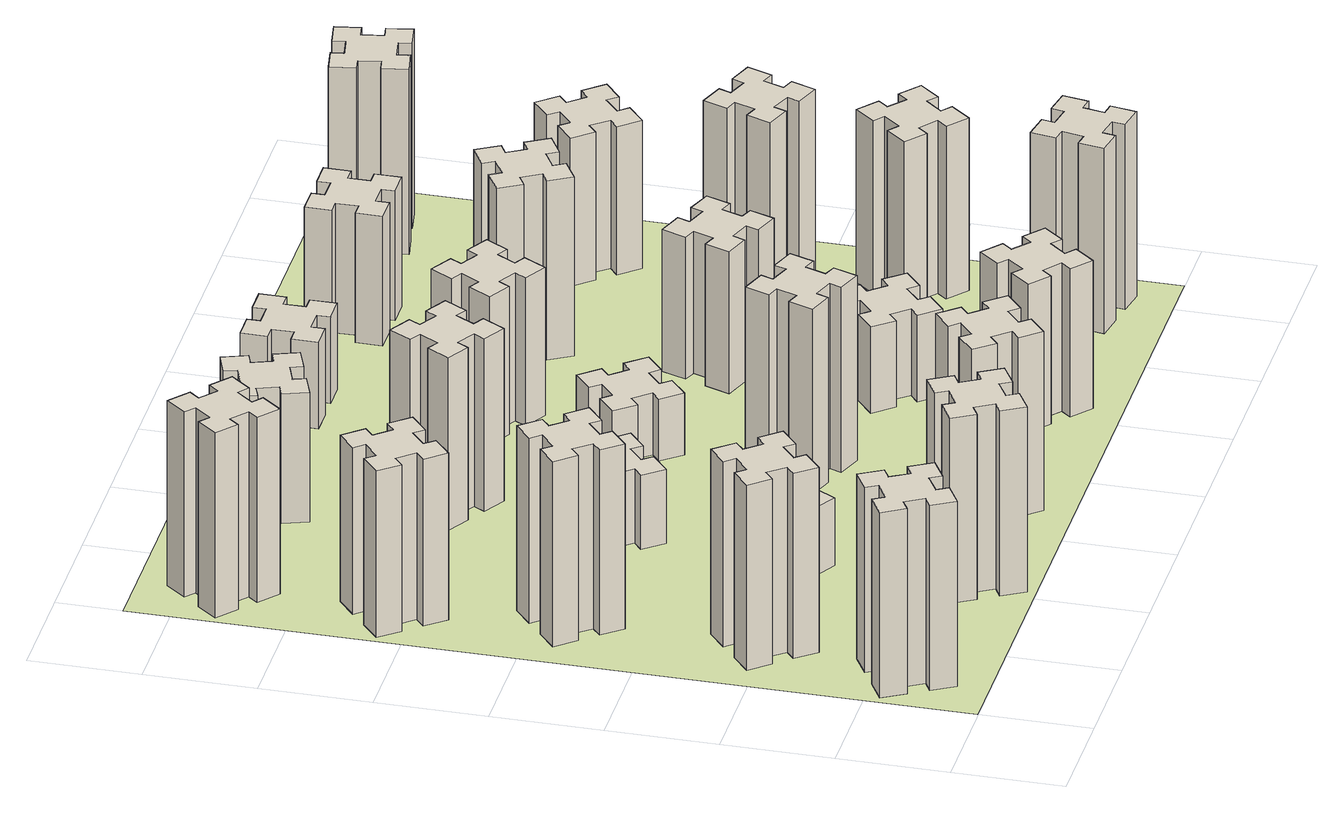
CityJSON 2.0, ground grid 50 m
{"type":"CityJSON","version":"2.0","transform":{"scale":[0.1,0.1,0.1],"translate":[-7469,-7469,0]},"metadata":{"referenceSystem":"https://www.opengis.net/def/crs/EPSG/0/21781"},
"CityObjects":{
"building1":{"type":"Building","attributes":{"class":"1000","function":"1000","usage":"1000","yearOfConstruction":2016,"roofType":"1000","measuredHeight":90,"storeysAboveGround":30,"storeysBelowGround":0},"geometry":[{"type":"Solid","lod":"1","boundaries":[[[[0,1,2,3,4,5,6,7,8,9,10,11,12,13,14,15,16,17,18,19]],[[17,16,20,21]],[[16,15,22,20]],[[15,14,23,22]],[[14,13,24,23]],[[13,12,25,24]],[[12,11,26,25]],[[11,10,27,26]],[[10,9,28,27]],[[9,8,29,28]],[[8,7,30,29]],[[7,6,31,30]],[[6,5,32,31]],[[5,4,33,32]],[[4,3,34,33]],[[3,2,35,34]],[[2,1,36,35]],[[1,0,37,36]],[[0,19,38,37]],[[19,18,39,38]],[[18,17,21,39]],[[24,25,26,27,28,29,30,31,32,33,34,35,36,37,38,39,21,20,22,23]]]]}]},
"building2":{"type":"Building","attributes":{"class":"1000","function":"1000","usage":"1000","yearOfConstruction":2016,"roofType":"1000","measuredHeight":90,"storeysAboveGround":30,"storeysBelowGround":0},"geometry":[{"type":"Solid","lod":"1","boundaries":[[[[40,41,42,43,44,45,46,47,48,49,50,51,52,53,54,55,56,57,58,59]],[[57,56,60,61]],[[56,55,62,60]],[[55,54,63,62]],[[54,53,64,63]],[[53,52,65,64]],[[52,51,66,65]],[[51,50,67,66]],[[50,49,68,67]],[[49,48,69,68]],[[48,47,70,69]],[[47,46,71,70]],[[46,45,72,71]],[[45,44,73,72]],[[44,43,74,73]],[[43,42,75,74]],[[42,41,76,75]],[[41,40,77,76]],[[40,59,78,77]],[[59,58,79,78]],[[58,57,61,79]],[[64,65,66,67,68,69,70,71,72,73,74,75,76,77,78,79,61,60,62,63]]]]}]},
"building3":{"type":"Building","attributes":{"class":"1000","function":"1000","usage":"1000","yearOfConstruction":2016,"roofType":"1000","measuredHeight":90,"storeysAboveGround":30,"storeysBelowGround":0},"geometry":[{"type":"Solid","lod":"1","boundaries":[[[[80,81,82,83,84,85,86,87,88,89,90,91,92,93,94,95,96,97,98,99]],[[97,96,100,101]],[[96,95,102,100]],[[95,94,103,102]],[[94,93,104,103]],[[93,92,105,104]],[[92,91,106,105]],[[91,90,107,106]],[[90,89,108,107]],[[89,88,109,108]],[[88,87,110,109]],[[87,86,111,110]],[[86,85,112,111]],[[85,84,113,112]],[[84,83,114,113]],[[83,82,115,114]],[[82,81,116,115]],[[81,80,117,116]],[[80,99,118,117]],[[99,98,119,118]],[[98,97,101,119]],[[104,105,106,107,108,109,110,111,112,113,114,115,116,117,118,119,101,100,102,103]]]]}]},
"building4":{"type":"Building","attributes":{"class":"1000","function":"1000","usage":"1000","yearOfConstruction":2016,"roofType":"1000","measuredHeight":81,"storeysAboveGround":30,"storeysBelowGround":0},"geometry":[{"type":"Solid","lod":"1","boundaries":[[[[120,121,122,123,124,125,126,127,128,129,130,131,132,133,134,135,136,137,138,139]],[[137,136,140,141]],[[136,135,142,140]],[[135,134,143,142]],[[134,133,144,143]],[[133,132,145,144]],[[132,131,146,145]],[[131,130,147,146]],[[130,129,148,147]],[[129,128,149,148]],[[128,127,150,149]],[[127,126,151,150]],[[126,125,152,151]],[[125,124,153,152]],[[124,123,154,153]],[[123,122,155,154]],[[122,121,156,155]],[[121,120,157,156]],[[120,139,158,157]],[[139,138,159,158]],[[138,137,141,159]],[[144,145,146,147,148,149,150,151,152,153,154,155,156,157,158,159,141,140,142,143]]]]}]},
"building5":{"type":"Building","attributes":{"class":"1000","function":"1000","usage":"1000","yearOfConstruction":2016,"roofType":"1000","measuredHeight":90,"storeysAboveGround":30,"storeysBelowGround":0},"geometry":[{"type":"Solid","lod":"1","boundaries":[[[[160,161,162,163,164,165,166,167,168,169,170,171,172,173,174,175,176,177,178,179]],[[177,176,180,181]],[[176,175,182,180]],[[175,174,183,182]],[[174,173,184,183]],[[173,172,185,184]],[[172,171,186,185]],[[171,170,187,186]],[[170,169,188,187]],[[169,168,189,188]],[[168,167,190,189]],[[167,166,191,190]],[[166,165,192,191]],[[165,164,193,192]],[[164,163,194,193]],[[163,162,195,194]],[[162,161,196,195]],[[161,160,197,196]],[[160,179,198,197]],[[179,178,199,198]],[[178,177,181,199]],[[184,185,186,187,188,189,190,191,192,193,194,195,196,197,198,199,181,180,182,183]]]]}]},
"building6":{"type":"Building","attributes":{"class":"1000","function":"1000","usage":"1000","yearOfConstruction":2016,"roofType":"1000","measuredHeight":90,"storeysAboveGround":30,"storeysBelowGround":0},"geometry":[{"type":"Solid","lod":"1","boundaries":[[[[200,201,202,203,204,205,206,207,208,209,210,211,212,213,214,215,216,217,218,219]],[[217,216,220,221]],[[216,215,222,220]],[[215,214,223,222]],[[214,213,224,223]],[[213,212,225,224]],[[212,211,226,225]],[[211,210,227,226]],[[210,209,228,227]],[[209,208,229,228]],[[208,207,230,229]],[[207,206,231,230]],[[206,205,232,231]],[[205,204,233,232]],[[204,203,234,233]],[[203,202,235,234]],[[202,201,236,235]],[[201,200,237,236]],[[200,219,238,237]],[[219,218,239,238]],[[218,217,221,239]],[[224,225,226,227,228,229,230,231,232,233,234,235,236,237,238,239,221,220,222,223]]]]}]},
"building7":{"type":"Building","attributes":{"class":"1000","function":"1000","usage":"1000","yearOfConstruction":2016,"roofType":"1000","measuredHeight":33,"storeysAboveGround":30,"storeysBelowGround":0},"geometry":[{"type":"Solid","lod":"1","boundaries":[[[[240,241,242,243,244,245,246,247,248,249,250,251,252,253,254,255,256,257,258,259]],[[257,256,260,261]],[[256,255,262,260]],[[255,254,263,262]],[[254,253,264,263]],[[253,252,265,264]],[[252,251,266,265]],[[251,250,267,266]],[[250,249,268,267]],[[249,248,269,268]],[[248,247,270,269]],[[247,246,271,270]],[[246,245,272,271]],[[245,244,273,272]],[[244,243,274,273]],[[243,242,275,274]],[[242,241,276,275]],[[241,240,277,276]],[[240,259,278,277]],[[259,258,279,278]],[[258,257,261,279]],[[264,265,266,267,268,269,270,271,272,273,274,275,276,277,278,279,261,260,262,263]]]]}]},
"building8":{"type":"Building","attributes":{"class":"1000","function":"1000","usage":"1000","yearOfConstruction":2016,"roofType":"1000","measuredHeight":36,"storeysAboveGround":30,"storeysBelowGround":0},"geometry":[{"type":"Solid","lod":"1","boundaries":[[[[280,281,282,283,284,285,286,287,288,289,290,291,292,293,294,295,296,297,298,299]],[[297,296,300,301]],[[296,295,302,300]],[[295,294,303,302]],[[294,293,304,303]],[[293,292,305,304]],[[292,291,306,305]],[[291,290,307,306]],[[290,289,308,307]],[[289,288,309,308]],[[288,287,310,309]],[[287,286,311,310]],[[286,285,312,311]],[[285,284,313,312]],[[284,283,314,313]],[[283,282,315,314]],[[282,281,316,315]],[[281,280,317,316]],[[280,299,318,317]],[[299,298,319,318]],[[298,297,301,319]],[[304,305,306,307,308,309,310,311,312,313,314,315,316,317,318,319,301,300,302,303]]]]}]},
"building9":{"type":"Building","attributes":{"class":"1000","function":"1000","usage":"1000","yearOfConstruction":2016,"roofType":"1000","measuredHeight":87,"storeysAboveGround":30,"storeysBelowGround":0},"geometry":[{"type":"Solid","lod":"1","boundaries":[[[[320,321,322,323,324,325,326,327,328,329,330,331,332,333,334,335,336,337,338,339]],[[337,336,340,341]],[[336,335,342,340]],[[335,334,343,342]],[[334,333,344,343]],[[333,332,345,344]],[[332,331,346,345]],[[331,330,347,346]],[[330,329,348,347]],[[329,328,349,348]],[[328,327,350,349]],[[327,326,351,350]],[[326,325,352,351]],[[325,324,353,352]],[[324,323,354,353]],[[323,322,355,354]],[[322,321,356,355]],[[321,320,357,356]],[[320,339,358,357]],[[339,338,359,358]],[[338,337,341,359]],[[344,345,346,347,348,349,350,351,352,353,354,355,356,357,358,359,341,340,342,343]]]]}]},
"building10":{"type":"Building","attributes":{"class":"1000","function":"1000","usage":"1000","yearOfConstruction":2016,"roofType":"1000","measuredHeight":84,"storeysAboveGround":30,"storeysBelowGround":0},"geometry":[{"type":"Solid","lod":"1","boundaries":[[[[360,361,362,363,364,365,366,367,368,369,370,371,372,373,374,375,376,377,378,379]],[[377,376,380,381]],[[376,375,382,380]],[[375,374,383,382]],[[374,373,384,383]],[[373,372,385,384]],[[372,371,386,385]],[[371,370,387,386]],[[370,369,388,387]],[[369,368,389,388]],[[368,367,390,389]],[[367,366,391,390]],[[366,365,392,391]],[[365,364,393,392]],[[364,363,394,393]],[[363,362,395,394]],[[362,361,396,395]],[[361,360,397,396]],[[360,379,398,397]],[[379,378,399,398]],[[378,377,381,399]],[[384,385,386,387,388,389,390,391,392,393,394,395,396,397,398,399,381,380,382,383]]]]}]},
"building11":{"type":"Building","attributes":{"class":"1000","function":"1000","usage":"1000","yearOfConstruction":2016,"roofType":"1000","measuredHeight":63,"storeysAboveGround":30,"storeysBelowGround":0},"geometry":[{"type":"Solid","lod":"1","boundaries":[[[[400,401,402,403,404,405,406,407,408,409,410,411,412,413,414,415,416,417,418,419]],[[417,416,420,421]],[[416,415,422,420]],[[415,414,423,422]],[[414,413,424,423]],[[413,412,425,424]],[[412,411,426,425]],[[411,410,427,426]],[[410,409,428,427]],[[409,408,429,428]],[[408,407,430,429]],[[407,406,431,430]],[[406,405,432,431]],[[405,404,433,432]],[[404,403,434,433]],[[403,402,435,434]],[[402,401,436,435]],[[401,400,437,436]],[[400,419,438,437]],[[419,418,439,438]],[[418,417,421,439]],[[424,425,426,427,428,429,430,431,432,433,434,435,436,437,438,439,421,420,422,423]]]]}]},
"building12":{"type":"Building","attributes":{"class":"1000","function":"1000","usage":"1000","yearOfConstruction":2016,"roofType":"1000","measuredHeight":90,"storeysAboveGround":30,"storeysBelowGround":0},"geometry":[{"type":"Solid","lod":"1","boundaries":[[[[440,441,442,443,444,445,446,447,448,449,450,451,452,453,454,455,456,457,458,459]],[[457,456,460,461]],[[456,455,462,460]],[[455,454,463,462]],[[454,453,464,463]],[[453,452,465,464]],[[452,451,466,465]],[[451,450,467,466]],[[450,449,468,467]],[[449,448,469,468]],[[448,447,470,469]],[[447,446,471,470]],[[446,445,472,471]],[[445,444,473,472]],[[444,443,474,473]],[[443,442,475,474]],[[442,441,476,475]],[[441,440,477,476]],[[440,459,478,477]],[[459,458,479,478]],[[458,457,461,479]],[[464,465,466,467,468,469,470,471,472,473,474,475,476,477,478,479,461,460,462,463]]]]}]},
"building13":{"type":"Building","attributes":{"class":"1000","function":"1000","usage":"1000","yearOfConstruction":2016,"roofType":"1000","measuredHeight":30,"storeysAboveGround":30,"storeysBelowGround":0},"geometry":[{"type":"Solid","lod":"1","boundaries":[[[[480,481,482,483,484,485,486,487,488,489,490,491,492,493,494,495,496,497,498,499]],[[497,496,500,501]],[[496,495,502,500]],[[495,494,503,502]],[[494,493,504,503]],[[493,492,505,504]],[[492,491,506,505]],[[491,490,507,506]],[[490,489,508,507]],[[489,488,509,508]],[[488,487,510,509]],[[487,486,511,510]],[[486,485,512,511]],[[485,484,513,512]],[[484,483,514,513]],[[483,482,515,514]],[[482,481,516,515]],[[481,480,517,516]],[[480,499,518,517]],[[499,498,519,518]],[[498,497,501,519]],[[504,505,506,507,508,509,510,511,512,513,514,515,516,517,518,519,501,500,502,503]]]]}]},
"building14":{"type":"Building","attributes":{"class":"1000","function":"1000","usage":"1000","yearOfConstruction":2016,"roofType":"1000","measuredHeight":72,"storeysAboveGround":30,"storeysBelowGround":0},"geometry":[{"type":"Solid","lod":"1","boundaries":[[[[520,521,522,523,524,525,526,527,528,529,530,531,532,533,534,535,536,537,538,539]],[[537,536,540,541]],[[536,535,542,540]],[[535,534,543,542]],[[534,533,544,543]],[[533,532,545,544]],[[532,531,546,545]],[[531,530,547,546]],[[530,529,548,547]],[[529,528,549,548]],[[528,527,550,549]],[[527,526,551,550]],[[526,525,552,551]],[[525,524,553,552]],[[524,523,554,553]],[[523,522,555,554]],[[522,521,556,555]],[[521,520,557,556]],[[520,539,558,557]],[[539,538,559,558]],[[538,537,541,559]],[[544,545,546,547,548,549,550,551,552,553,554,555,556,557,558,559,541,540,542,543]]]]}]},
"building15":{"type":"Building","attributes":{"class":"1000","function":"1000","usage":"1000","yearOfConstruction":2016,"roofType":"1000","measuredHeight":72,"storeysAboveGround":30,"storeysBelowGround":0},"geometry":[{"type":"Solid","lod":"1","boundaries":[[[[560,561,562,563,564,565,566,567,568,569,570,571,572,573,574,575,576,577,578,579]],[[577,576,580,581]],[[576,575,582,580]],[[575,574,583,582]],[[574,573,584,583]],[[573,572,585,584]],[[572,571,586,585]],[[571,570,587,586]],[[570,569,588,587]],[[569,568,589,588]],[[568,567,590,589]],[[567,566,591,590]],[[566,565,592,591]],[[565,564,593,592]],[[564,563,594,593]],[[563,562,595,594]],[[562,561,596,595]],[[561,560,597,596]],[[560,579,598,597]],[[579,578,599,598]],[[578,577,581,599]],[[584,585,586,587,588,589,590,591,592,593,594,595,596,597,598,599,581,580,582,583]]]]}]},
"building16":{"type":"Building","attributes":{"class":"1000","function":"1000","usage":"1000","yearOfConstruction":2016,"roofType":"1000","measuredHeight":42,"storeysAboveGround":30,"storeysBelowGround":0},"geometry":[{"type":"Solid","lod":"1","boundaries":[[[[600,601,602,603,604,605,606,607,608,609,610,611,612,613,614,615,616,617,618,619]],[[617,616,620,621]],[[616,615,622,620]],[[615,614,623,622]],[[614,613,624,623]],[[613,612,625,624]],[[612,611,626,625]],[[611,610,627,626]],[[610,609,628,627]],[[609,608,629,628]],[[608,607,630,629]],[[607,606,631,630]],[[606,605,632,631]],[[605,604,633,632]],[[604,603,634,633]],[[603,602,635,634]],[[602,601,636,635]],[[601,600,637,636]],[[600,619,638,637]],[[619,618,639,638]],[[618,617,621,639]],[[624,625,626,627,628,629,630,631,632,633,634,635,636,637,638,639,621,620,622,623]]]]}]},
"building17":{"type":"Building","attributes":{"class":"1000","function":"1000","usage":"1000","yearOfConstruction":2016,"roofType":"1000","measuredHeight":42,"storeysAboveGround":30,"storeysBelowGround":0},"geometry":[{"type":"Solid","lod":"1","boundaries":[[[[640,641,642,643,644,645,646,647,648,649,650,651,652,653,654,655,656,657,658,659]],[[657,656,660,661]],[[656,655,662,660]],[[655,654,663,662]],[[654,653,664,663]],[[653,652,665,664]],[[652,651,666,665]],[[651,650,667,666]],[[650,649,668,667]],[[649,648,669,668]],[[648,647,670,669]],[[647,646,671,670]],[[646,645,672,671]],[[645,644,673,672]],[[644,643,674,673]],[[643,642,675,674]],[[642,641,676,675]],[[641,640,677,676]],[[640,659,678,677]],[[659,658,679,678]],[[658,657,661,679]],[[664,665,666,667,668,669,670,671,672,673,674,675,676,677,678,679,661,660,662,663]]]]}]},
"building18":{"type":"Building","attributes":{"class":"1000","function":"1000","usage":"1000","yearOfConstruction":2016,"roofType":"1000","measuredHeight":69,"storeysAboveGround":30,"storeysBelowGround":0},"geometry":[{"type":"Solid","lod":"1","boundaries":[[[[680,681,682,683,684,685,686,687,688,689,690,691,692,693,694,695,696,697,698,699]],[[697,696,700,701]],[[696,695,702,700]],[[695,694,703,702]],[[694,693,704,703]],[[693,692,705,704]],[[692,691,706,705]],[[691,690,707,706]],[[690,689,708,707]],[[689,688,709,708]],[[688,687,710,709]],[[687,686,711,710]],[[686,685,712,711]],[[685,684,713,712]],[[684,683,714,713]],[[683,682,715,714]],[[682,681,716,715]],[[681,680,717,716]],[[680,699,718,717]],[[699,698,719,718]],[[698,697,701,719]],[[704,705,706,707,708,709,710,711,712,713,714,715,716,717,718,719,701,700,702,703]]]]}]},
"building19":{"type":"Building","attributes":{"class":"1000","function":"1000","usage":"1000","yearOfConstruction":2016,"roofType":"1000","measuredHeight":87,"storeysAboveGround":30,"storeysBelowGround":0},"geometry":[{"type":"Solid","lod":"1","boundaries":[[[[720,721,722,723,724,725,726,727,728,729,730,731,732,733,734,735,736,737,738,739]],[[737,736,740,741]],[[736,735,742,740]],[[735,734,743,742]],[[734,733,744,743]],[[733,732,745,744]],[[732,731,746,745]],[[731,730,747,746]],[[730,729,748,747]],[[729,728,749,748]],[[728,727,750,749]],[[727,726,751,750]],[[726,725,752,751]],[[725,724,753,752]],[[724,723,754,753]],[[723,722,755,754]],[[722,721,756,755]],[[721,720,757,756]],[[720,739,758,757]],[[739,738,759,758]],[[738,737,741,759]],[[744,745,746,747,748,749,750,751,752,753,754,755,756,757,758,759,741,740,742,743]]]]}]},
"building20":{"type":"Building","attributes":{"class":"1000","function":"1000","usage":"1000","yearOfConstruction":2016,"roofType":"1000","measuredHeight":90,"storeysAboveGround":30,"storeysBelowGround":0},"geometry":[{"type":"Solid","lod":"1","boundaries":[[[[760,761,762,763,764,765,766,767,768,769,770,771,772,773,774,775,776,777,778,779]],[[777,776,780,781]],[[776,775,782,780]],[[775,774,783,782]],[[774,773,784,783]],[[773,772,785,784]],[[772,771,786,785]],[[771,770,787,786]],[[770,769,788,787]],[[769,768,789,788]],[[768,767,790,789]],[[767,766,791,790]],[[766,765,792,791]],[[765,764,793,792]],[[764,763,794,793]],[[763,762,795,794]],[[762,761,796,795]],[[761,760,797,796]],[[760,779,798,797]],[[779,778,799,798]],[[778,777,781,799]],[[784,785,786,787,788,789,790,791,792,793,794,795,796,797,798,799,781,780,782,783]]]]}]},
"building21":{"type":"Building","attributes":{"class":"1000","function":"1000","usage":"1000","yearOfConstruction":2016,"roofType":"1000","measuredHeight":63,"storeysAboveGround":30,"storeysBelowGround":0},"geometry":[{"type":"Solid","lod":"1","boundaries":[[[[800,801,802,803,804,805,806,807,808,809,810,811,812,813,814,815,816,817,818,819]],[[817,816,820,821]],[[816,815,822,820]],[[815,814,823,822]],[[814,813,824,823]],[[813,812,825,824]],[[812,811,826,825]],[[811,810,827,826]],[[810,809,828,827]],[[809,808,829,828]],[[808,807,830,829]],[[807,806,831,830]],[[806,805,832,831]],[[805,804,833,832]],[[804,803,834,833]],[[803,802,835,834]],[[802,801,836,835]],[[801,800,837,836]],[[800,819,838,837]],[[819,818,839,838]],[[818,817,821,839]],[[824,825,826,827,828,829,830,831,832,833,834,835,836,837,838,839,821,820,822,823]]]]}]},
"building22":{"type":"Building","attributes":{"class":"1000","function":"1000","usage":"1000","yearOfConstruction":2016,"roofType":"1000","measuredHeight":84,"storeysAboveGround":30,"storeysBelowGround":0},"geometry":[{"type":"Solid","lod":"1","boundaries":[[[[840,841,842,843,844,845,846,847,848,849,850,851,852,853,854,855,856,857,858,859]],[[857,856,860,861]],[[856,855,862,860]],[[855,854,863,862]],[[854,853,864,863]],[[853,852,865,864]],[[852,851,866,865]],[[851,850,867,866]],[[850,849,868,867]],[[849,848,869,868]],[[848,847,870,869]],[[847,846,871,870]],[[846,845,872,871]],[[845,844,873,872]],[[844,843,874,873]],[[843,842,875,874]],[[842,841,876,875]],[[841,840,877,876]],[[840,859,878,877]],[[859,858,879,878]],[[858,857,861,879]],[[864,865,866,867,868,869,870,871,872,873,874,875,876,877,878,879,861,860,862,863]]]]}]},
"building23":{"type":"Building","attributes":{"class":"1000","function":"1000","usage":"1000","yearOfConstruction":2016,"roofType":"1000","measuredHeight":90,"storeysAboveGround":30,"storeysBelowGround":0},"geometry":[{"type":"Solid","lod":"1","boundaries":[[[[880,881,882,883,884,885,886,887,888,889,890,891,892,893,894,895,896,897,898,899]],[[897,896,900,901]],[[896,895,902,900]],[[895,894,903,902]],[[894,893,904,903]],[[893,892,905,904]],[[892,891,906,905]],[[891,890,907,906]],[[890,889,908,907]],[[889,888,909,908]],[[888,887,910,909]],[[887,886,911,910]],[[886,885,912,911]],[[885,884,913,912]],[[884,883,914,913]],[[883,882,915,914]],[[882,881,916,915]],[[881,880,917,916]],[[880,899,918,917]],[[899,898,919,918]],[[898,897,901,919]],[[904,905,906,907,908,909,910,911,912,913,914,915,916,917,918,919,901,900,902,903]]]]}]},
"building24":{"type":"Building","attributes":{"class":"1000","function":"1000","usage":"1000","yearOfConstruction":2016,"roofType":"1000","measuredHeight":72,"storeysAboveGround":30,"storeysBelowGround":0},"geometry":[{"type":"Solid","lod":"1","boundaries":[[[[920,921,922,923,924,925,926,927,928,929,930,931,932,933,934,935,936,937,938,939]],[[937,936,940,941]],[[936,935,942,940]],[[935,934,943,942]],[[934,933,944,943]],[[933,932,945,944]],[[932,931,946,945]],[[931,930,947,946]],[[930,929,948,947]],[[929,928,949,948]],[[928,927,950,949]],[[927,926,951,950]],[[926,925,952,951]],[[925,924,953,952]],[[924,923,954,953]],[[923,922,955,954]],[[922,921,956,955]],[[921,920,957,956]],[[920,939,958,957]],[[939,938,959,958]],[[938,937,941,959]],[[944,945,946,947,948,949,950,951,952,953,954,955,956,957,958,959,941,940,942,943]]]]}]},
"building25":{"type":"Building","attributes":{"class":"1000","function":"1000","usage":"1000","yearOfConstruction":2016,"roofType":"1000","measuredHeight":90,"storeysAboveGround":30,"storeysBelowGround":0},"geometry":[{"type":"Solid","lod":"1","boundaries":[[[[960,961,962,963,964,965,966,967,968,969,970,971,972,973,974,975,976,977,978,979]],[[977,976,980,981]],[[976,975,982,980]],[[975,974,983,982]],[[974,973,984,983]],[[973,972,985,984]],[[972,971,986,985]],[[971,970,987,986]],[[970,969,988,987]],[[969,968,989,988]],[[968,967,990,989]],[[967,966,991,990]],[[966,965,992,991]],[[965,964,993,992]],[[964,963,994,993]],[[963,962,995,994]],[[962,961,996,995]],[[961,960,997,996]],[[960,979,998,997]],[[979,978,999,998]],[[978,977,981,999]],[[984,985,986,987,988,989,990,991,992,993,994,995,996,997,998,999,981,980,982,983]]]]}]},
"landuse1":{"type":"LandUse","attributes":{"name":"plot1","function":"1010"},"geometry":[{"type":"MultiSurface","lod":"1","boundaries":[[[1000,1001,1002,1003]]]}]}
},
"vertices":[
[287,255,0],[374,305,0],[404,253,0],[508,313,0],[448,417,0],[396,387,0],[346,474,0],[398,504,0],[338,608,0],[234,548,0],[264,496,0],[177,446,0],[147,498,0],[43,438,0],[103,334,0],[155,364,0],[205,277,0],[153,247,0],[213,143,0],[317,203,0],[205,277,900],[153,247,900],[155,364,900],[103,334,900],[43,438,900],[147,498,900],[177,446,900],[264,496,900],[234,548,900],[338,608,900],[398,504,900],[346,474,900],[396,387,900],[448,417,900],[508,313,900],[404,253,900],[374,305,900],[287,255,900],[317,203,900],[213,143,900],
[492,1048,0],[427,1124,0],[473,1163,0],[396,1255,0],[304,1178,0],[343,1132,0],[266,1067,0],[228,1113,0],[136,1036,0],[213,944,0],[259,983,0],[323,906,0],[277,868,0],[354,776,0],[446,853,0],[408,899,0],[484,963,0],[523,917,0],[615,994,0],[538,1086,0],[484,963,900],[523,917,900],[408,899,900],[446,853,900],[354,776,900],[277,868,900],[323,906,900],[259,983,900],[213,944,900],[136,1036,900],[228,1113,900],[266,1067,900],[343,1132,900],[304,1178,900],[396,1255,900],[473,1163,900],[427,1124,900],[492,1048,900],[538,1086,900],[615,994,900],
[492,1888,0],[427,1964,0],[473,2003,0],[396,2095,0],[304,2018,0],[343,1972,0],[266,1907,0],[228,1953,0],[136,1876,0],[213,1784,0],[259,1823,0],[323,1746,0],[277,1708,0],[354,1616,0],[446,1693,0],[408,1739,0],[484,1803,0],[523,1757,0],[615,1834,0],[538,1926,0],[484,1803,900],[523,1757,900],[408,1739,900],[446,1693,900],[354,1616,900],[277,1708,900],[323,1746,900],[259,1823,900],[213,1784,900],[136,1876,900],[228,1953,900],[266,1907,900],[343,1972,900],[304,2018,900],[396,2095,900],[473,2003,900],[427,1964,900],[492,1888,900],[538,1926,900],[615,1834,900],
[243,2712,0],[166,2647,0],[128,2693,0],[36,2616,0],[113,2524,0],[159,2563,0],[223,2486,0],[177,2448,0],[254,2356,0],[346,2433,0],[308,2479,0],[384,2543,0],[423,2497,0],[515,2574,0],[438,2666,0],[392,2628,0],[327,2704,0],[373,2743,0],[296,2835,0],[204,2758,0],[327,2704,810],[373,2743,810],[392,2628,810],[438,2666,810],[515,2574,810],[423,2497,810],[384,2543,810],[308,2479,810],[346,2433,810],[254,2356,810],[177,2448,810],[223,2486,810],[159,2563,810],[113,2524,810],[36,2616,810],[128,2693,810],[166,2647,810],[243,2712,810],[204,2758,810],[296,2835,810],
[995,264,0],[1045,177,0],[993,147,0],[1053,43,0],[1157,103,0],[1127,155,0],[1214,205,0],[1244,153,0],[1348,213,0],[1288,317,0],[1236,287,0],[1186,374,0],[1238,404,0],[1178,508,0],[1074,448,0],[1104,396,0],[1017,346,0],[987,398,0],[883,338,0],[943,234,0],[1017,346,900],[987,398,900],[1104,396,900],[1074,448,900],[1178,508,900],[1238,404,900],[1186,374,900],[1236,287,900],[1288,317,900],[1348,213,900],[1244,153,900],[1214,205,900],[1127,155,900],[1157,103,900],[1053,43,900],[993,147,900],[1045,177,900],[995,264,900],[943,234,900],[883,338,900],
[384,3387,0],[308,3452,0],[346,3498,0],[254,3575,0],[177,3483,0],[223,3444,0],[159,3368,0],[113,3406,0],[36,3314,0],[128,3237,0],[166,3283,0],[243,3219,0],[204,3173,0],[296,3096,0],[373,3188,0],[327,3226,0],[392,3303,0],[438,3264,0],[515,3356,0],[423,3433,0],[392,3303,900],[438,3264,900],[327,3226,900],[373,3188,900],[296,3096,900],[204,3173,900],[243,3219,900],[166,3283,900],[128,3237,900],[36,3314,900],[113,3406,900],[159,3368,900],[223,3444,900],[177,3483,900],[254,3575,900],[346,3498,900],[308,3452,900],[384,3387,900],[423,3433,900],[515,3356,900],
[1086,1017,0],[1136,1104,0],[1188,1074,0],[1248,1178,0],[1144,1238,0],[1114,1186,0],[1027,1236,0],[1057,1288,0],[953,1348,0],[893,1244,0],[945,1214,0],[895,1127,0],[843,1157,0],[783,1053,0],[887,993,0],[917,1045,0],[1004,995,0],[974,943,0],[1078,883,0],[1138,987,0],[1004,995,330],[974,943,330],[917,1045,330],[887,993,330],[783,1053,330],[843,1157,330],[895,1127,330],[945,1214,330],[893,1244,330],[953,1348,330],[1057,1288,330],[1027,1236,330],[1114,1186,330],[1144,1238,330],[1248,1178,330],[1188,1074,330],[1136,1104,330],[1086,1017,330],[1138,987,330],[1078,883,330],
[1083,1972,0],[1006,1907,0],[968,1953,0],[876,1876,0],[953,1784,0],[999,1823,0],[1063,1746,0],[1017,1708,0],[1094,1616,0],[1186,1693,0],[1148,1739,0],[1224,1803,0],[1263,1757,0],[1355,1834,0],[1278,1926,0],[1232,1888,0],[1167,1964,0],[1213,2003,0],[1136,2095,0],[1044,2018,0],[1167,1964,360],[1213,2003,360],[1232,1888,360],[1278,1926,360],[1355,1834,360],[1263,1757,360],[1224,1803,360],[1148,1739,360],[1186,1693,360],[1094,1616,360],[1017,1708,360],[1063,1746,360],[999,1823,360],[953,1784,360],[876,1876,360],[968,1953,360],[1006,1907,360],[1083,1972,360],[1044,2018,360],[1136,2095,360],
[1639,343,0],[1703,266,0],[1657,228,0],[1734,136,0],[1826,213,0],[1788,259,0],[1864,323,0],[1903,277,0],[1995,354,0],[1918,446,0],[1872,408,0],[1807,484,0],[1853,523,0],[1776,615,0],[1684,538,0],[1723,492,0],[1646,427,0],[1608,473,0],[1516,396,0],[1593,304,0],[1646,427,870],[1608,473,870],[1723,492,870],[1684,538,870],[1776,615,870],[1853,523,870],[1807,484,870],[1872,408,870],[1918,446,870],[1995,354,870],[1903,277,870],[1864,323,870],[1788,259,870],[1826,213,870],[1734,136,870],[1657,228,870],[1703,266,870],[1639,343,870],[1593,304,870],[1516,396,870],
[1117,2525,0],[1204,2475,0],[1174,2423,0],[1278,2363,0],[1338,2467,0],[1286,2497,0],[1336,2584,0],[1388,2554,0],[1448,2658,0],[1344,2718,0],[1314,2666,0],[1227,2716,0],[1257,2768,0],[1153,2828,0],[1093,2724,0],[1145,2694,0],[1095,2607,0],[1043,2637,0],[983,2533,0],[1087,2473,0],[1095,2607,840],[1043,2637,840],[1145,2694,840],[1093,2724,840],[1153,2828,840],[1257,2768,840],[1227,2716,840],[1314,2666,840],[1344,2718,840],[1448,2658,840],[1388,2554,840],[1336,2584,840],[1286,2497,840],[1338,2467,840],[1278,2363,840],[1174,2423,840],[1204,2475,840],[1117,2525,840],[1087,2473,840],[983,2533,840],
[1025,3456,0],[931,3422,0],[910,3478,0],[797,3437,0],[839,3324,0],[895,3345,0],[929,3251,0],[873,3230,0],[914,3117,0],[1027,3159,0],[1006,3215,0],[1100,3249,0],[1120,3193,0],[1233,3234,0],[1192,3347,0],[1136,3326,0],[1102,3420,0],[1158,3440,0],[1117,3553,0],[1004,3512,0],[1102,3420,630],[1158,3440,630],[1136,3326,630],[1192,3347,630],[1233,3234,630],[1120,3193,630],[1100,3249,630],[1006,3215,630],[1027,3159,630],[914,3117,630],[873,3230,630],[929,3251,630],[895,3345,630],[839,3324,630],[797,3437,630],[910,3478,630],[931,3422,630],[1025,3456,630],[1004,3512,630],[1117,3553,630],
[1769,1300,0],[1735,1206,0],[1679,1227,0],[1637,1114,0],[1750,1073,0],[1771,1129,0],[1865,1095,0],[1844,1039,0],[1957,997,0],[1998,1110,0],[1942,1131,0],[1976,1225,0],[2032,1204,0],[2073,1317,0],[1960,1358,0],[1940,1302,0],[1846,1336,0],[1867,1392,0],[1754,1433,0],[1713,1320,0],[1846,1336,900],[1867,1392,900],[1940,1302,900],[1960,1358,900],[2073,1317,900],[2032,1204,900],[1976,1225,900],[1942,1131,900],[1998,1110,900],[1957,997,900],[1844,1039,900],[1865,1095,900],[1771,1129,900],[1750,1073,900],[1637,1114,900],[1679,1227,900],[1735,1206,900],[1769,1300,900],[1713,1320,900],[1754,1433,900],
[1972,1988,0],[1907,2064,0],[1953,2103,0],[1876,2195,0],[1784,2118,0],[1823,2072,0],[1746,2007,0],[1708,2053,0],[1616,1976,0],[1693,1884,0],[1739,1923,0],[1803,1846,0],[1757,1808,0],[1834,1716,0],[1926,1793,0],[1888,1839,0],[1964,1903,0],[2003,1857,0],[2095,1934,0],[2018,2026,0],[1964,1903,300],[2003,1857,300],[1888,1839,300],[1926,1793,300],[1834,1716,300],[1757,1808,300],[1803,1846,300],[1739,1923,300],[1693,1884,300],[1616,1976,300],[1708,2053,300],[1746,2007,300],[1823,2072,300],[1784,2118,300],[1876,2195,300],[1953,2103,300],[1907,2064,300],[1972,1988,300],[2018,2026,300],[2095,1934,300],
[2486,323,0],[2563,259,0],[2524,213,0],[2616,136,0],[2693,228,0],[2647,266,0],[2712,343,0],[2758,304,0],[2835,396,0],[2743,473,0],[2704,427,0],[2628,492,0],[2666,538,0],[2574,615,0],[2497,523,0],[2543,484,0],[2479,408,0],[2433,446,0],[2356,354,0],[2448,277,0],[2479,408,720],[2433,446,720],[2543,484,720],[2497,523,720],[2574,615,720],[2666,538,720],[2628,492,720],[2704,427,720],[2743,473,720],[2835,396,720],[2758,304,720],[2712,343,720],[2647,266,720],[2693,228,720],[2616,136,720],[2524,213,720],[2563,259,720],[2486,323,720],[2448,277,720],[2356,354,720],
[2026,2497,0],[2076,2584,0],[2128,2554,0],[2188,2658,0],[2084,2718,0],[2054,2666,0],[1967,2716,0],[1997,2768,0],[1893,2828,0],[1833,2724,0],[1885,2694,0],[1835,2607,0],[1783,2637,0],[1723,2533,0],[1827,2473,0],[1857,2525,0],[1944,2475,0],[1914,2423,0],[2018,2363,0],[2078,2467,0],[1944,2475,720],[1914,2423,720],[1857,2525,720],[1827,2473,720],[1723,2533,720],[1783,2637,720],[1835,2607,720],[1885,2694,720],[1833,2724,720],[1893,2828,720],[1997,2768,720],[1967,2716,720],[2054,2666,720],[2084,2718,720],[2188,2658,720],[2128,2554,720],[2076,2584,720],[2026,2497,720],[2078,2467,720],[2018,2363,720],
[1965,3385,0],[1965,3485,0],[2025,3485,0],[2025,3605,0],[1905,3605,0],[1905,3545,0],[1805,3545,0],[1805,3605,0],[1685,3605,0],[1685,3485,0],[1745,3485,0],[1745,3385,0],[1685,3385,0],[1685,3265,0],[1805,3265,0],[1805,3325,0],[1905,3325,0],[1905,3265,0],[2025,3265,0],[2025,3385,0],[1905,3325,420],[1905,3265,420],[1805,3325,420],[1805,3265,420],[1685,3265,420],[1685,3385,420],[1745,3385,420],[1745,3485,420],[1685,3485,420],[1685,3605,420],[1805,3605,420],[1805,3545,420],[1905,3545,420],[1905,3605,420],[2025,3605,420],[2025,3485,420],[1965,3485,420],[1965,3385,420],[2025,3385,420],[2025,3265,420],
[2563,1132,0],[2486,1067,0],[2448,1113,0],[2356,1036,0],[2433,944,0],[2479,983,0],[2543,906,0],[2497,868,0],[2574,776,0],[2666,853,0],[2628,899,0],[2704,963,0],[2743,917,0],[2835,994,0],[2758,1086,0],[2712,1048,0],[2647,1124,0],[2693,1163,0],[2616,1255,0],[2524,1178,0],[2647,1124,420],[2693,1163,420],[2712,1048,420],[2758,1086,420],[2835,994,420],[2743,917,420],[2704,963,420],[2628,899,420],[2666,853,420],[2574,776,420],[2497,868,420],[2543,906,420],[2479,983,420],[2433,944,420],[2356,1036,420],[2448,1113,420],[2486,1067,420],[2563,1132,420],[2524,1178,420],[2616,1255,420],
[2682,1671,0],[2716,1765,0],[2772,1744,0],[2813,1857,0],[2700,1898,0],[2680,1842,0],[2586,1876,0],[2607,1932,0],[2494,1973,0],[2453,1860,0],[2509,1840,0],[2475,1746,0],[2419,1767,0],[2377,1654,0],[2490,1613,0],[2511,1669,0],[2605,1635,0],[2584,1579,0],[2697,1537,0],[2738,1650,0],[2605,1635,690],[2584,1579,690],[2511,1669,690],[2490,1613,690],[2377,1654,690],[2419,1767,690],[2475,1746,690],[2509,1840,690],[2453,1860,690],[2494,1973,690],[2607,1932,690],[2586,1876,690],[2680,1842,690],[2700,1898,690],[2813,1857,690],[2772,1744,690],[2716,1765,690],[2682,1671,690],[2738,1650,690],[2697,1537,690],
[2475,2584,0],[2525,2497,0],[2473,2467,0],[2533,2363,0],[2637,2423,0],[2607,2475,0],[2694,2525,0],[2724,2473,0],[2828,2533,0],[2768,2637,0],[2716,2607,0],[2666,2694,0],[2718,2724,0],[2658,2828,0],[2554,2768,0],[2584,2716,0],[2497,2666,0],[2467,2718,0],[2363,2658,0],[2423,2554,0],[2497,2666,870],[2467,2718,870],[2584,2716,870],[2554,2768,870],[2658,2828,870],[2718,2724,870],[2666,2694,870],[2716,2607,870],[2768,2637,870],[2828,2533,870],[2724,2473,870],[2694,2525,870],[2607,2475,870],[2637,2423,870],[2533,2363,870],[2473,2467,870],[2525,2497,870],[2475,2584,870],[2423,2554,870],[2363,2658,870],
[3504,475,0],[3405,492,0],[3416,551,0],[3297,572,0],[3277,454,0],[3336,444,0],[3318,345,0],[3259,356,0],[3238,237,0],[3357,217,0],[3367,276,0],[3465,258,0],[3455,199,0],[3573,178,0],[3594,297,0],[3535,307,0],[3552,405,0],[3611,395,0],[3632,513,0],[3514,534,0],[3552,405,900],[3611,395,900],[3535,307,900],[3594,297,900],[3573,178,900],[3455,199,900],[3465,258,900],[3367,276,900],[3357,217,900],[3238,237,900],[3259,356,900],[3318,345,900],[3336,444,900],[3277,454,900],[3297,572,900],[3416,551,900],[3405,492,900],[3504,475,900],[3514,534,900],[3632,513,900],
[2485,3385,0],[2485,3285,0],[2425,3285,0],[2425,3165,0],[2545,3165,0],[2545,3225,0],[2645,3225,0],[2645,3165,0],[2765,3165,0],[2765,3285,0],[2705,3285,0],[2705,3385,0],[2765,3385,0],[2765,3505,0],[2645,3505,0],[2645,3445,0],[2545,3445,0],[2545,3505,0],[2425,3505,0],[2425,3385,0],[2545,3445,630],[2545,3505,630],[2645,3445,630],[2645,3505,630],[2765,3505,630],[2765,3385,630],[2705,3385,630],[2705,3285,630],[2765,3285,630],[2765,3165,630],[2645,3165,630],[2645,3225,630],[2545,3225,630],[2545,3165,630],[2425,3165,630],[2425,3285,630],[2485,3285,630],[2485,3385,630],[2425,3385,630],[2425,3505,630],
[3487,1006,0],[3552,1083,0],[3598,1044,0],[3675,1136,0],[3583,1213,0],[3544,1167,0],[3468,1232,0],[3506,1278,0],[3414,1355,0],[3337,1263,0],[3383,1224,0],[3319,1148,0],[3273,1186,0],[3196,1094,0],[3288,1017,0],[3326,1063,0],[3403,999,0],[3364,953,0],[3456,876,0],[3533,968,0],[3403,999,840],[3364,953,840],[3326,1063,840],[3288,1017,840],[3196,1094,840],[3273,1186,840],[3319,1148,840],[3383,1224,840],[3337,1263,840],[3414,1355,840],[3506,1278,840],[3468,1232,840],[3544,1167,840],[3583,1213,840],[3675,1136,840],[3598,1044,840],[3552,1083,840],[3487,1006,840],[3533,968,840],[3456,876,840],
[3420,1842,0],[3326,1876,0],[3347,1932,0],[3234,1973,0],[3193,1860,0],[3249,1840,0],[3215,1746,0],[3159,1767,0],[3117,1654,0],[3230,1613,0],[3251,1669,0],[3345,1635,0],[3324,1579,0],[3437,1537,0],[3478,1650,0],[3422,1671,0],[3456,1765,0],[3512,1744,0],[3553,1857,0],[3440,1898,0],[3456,1765,900],[3512,1744,900],[3422,1671,900],[3478,1650,900],[3437,1537,900],[3324,1579,900],[3345,1635,900],[3251,1669,900],[3230,1613,900],[3117,1654,900],[3159,1767,900],[3215,1746,900],[3249,1840,900],[3193,1860,900],[3234,1973,900],[3347,1932,900],[3326,1876,900],[3420,1842,900],[3440,1898,900],[3553,1857,900],
[3219,2463,0],[3283,2386,0],[3237,2348,0],[3314,2256,0],[3406,2333,0],[3368,2379,0],[3444,2443,0],[3483,2397,0],[3575,2474,0],[3498,2566,0],[3452,2528,0],[3387,2604,0],[3433,2643,0],[3356,2735,0],[3264,2658,0],[3303,2612,0],[3226,2547,0],[3188,2593,0],[3096,2516,0],[3173,2424,0],[3226,2547,720],[3188,2593,720],[3303,2612,720],[3264,2658,720],[3356,2735,720],[3433,2643,720],[3387,2604,720],[3452,2528,720],[3498,2566,720],[3575,2474,720],[3483,2397,720],[3444,2443,720],[3368,2379,720],[3406,2333,720],[3314,2256,720],[3237,2348,720],[3283,2386,720],[3219,2463,720],[3173,2424,720],[3096,2516,720],
[3218,3465,0],[3236,3367,0],[3177,3357,0],[3197,3238,0],[3316,3259,0],[3305,3318,0],[3404,3336,0],[3414,3277,0],[3532,3297,0],[3511,3416,0],[3452,3405,0],[3435,3504,0],[3494,3514,0],[3473,3632,0],[3355,3611,0],[3365,3552,0],[3267,3535,0],[3257,3594,0],[3138,3573,0],[3159,3455,0],[3267,3535,900],[3257,3594,900],[3365,3552,900],[3355,3611,900],[3473,3632,900],[3494,3514,900],[3435,3504,900],[3452,3405,900],[3511,3416,900],[3532,3297,900],[3414,3277,900],[3404,3336,900],[3305,3318,900],[3316,3259,900],[3197,3238,900],[3177,3357,900],[3236,3367,900],[3218,3465,900],[3159,3455,900],[3138,3573,900],
[5,3705,0],[3705,3705,0],[3705,5,0],[5,5,0]
]}
